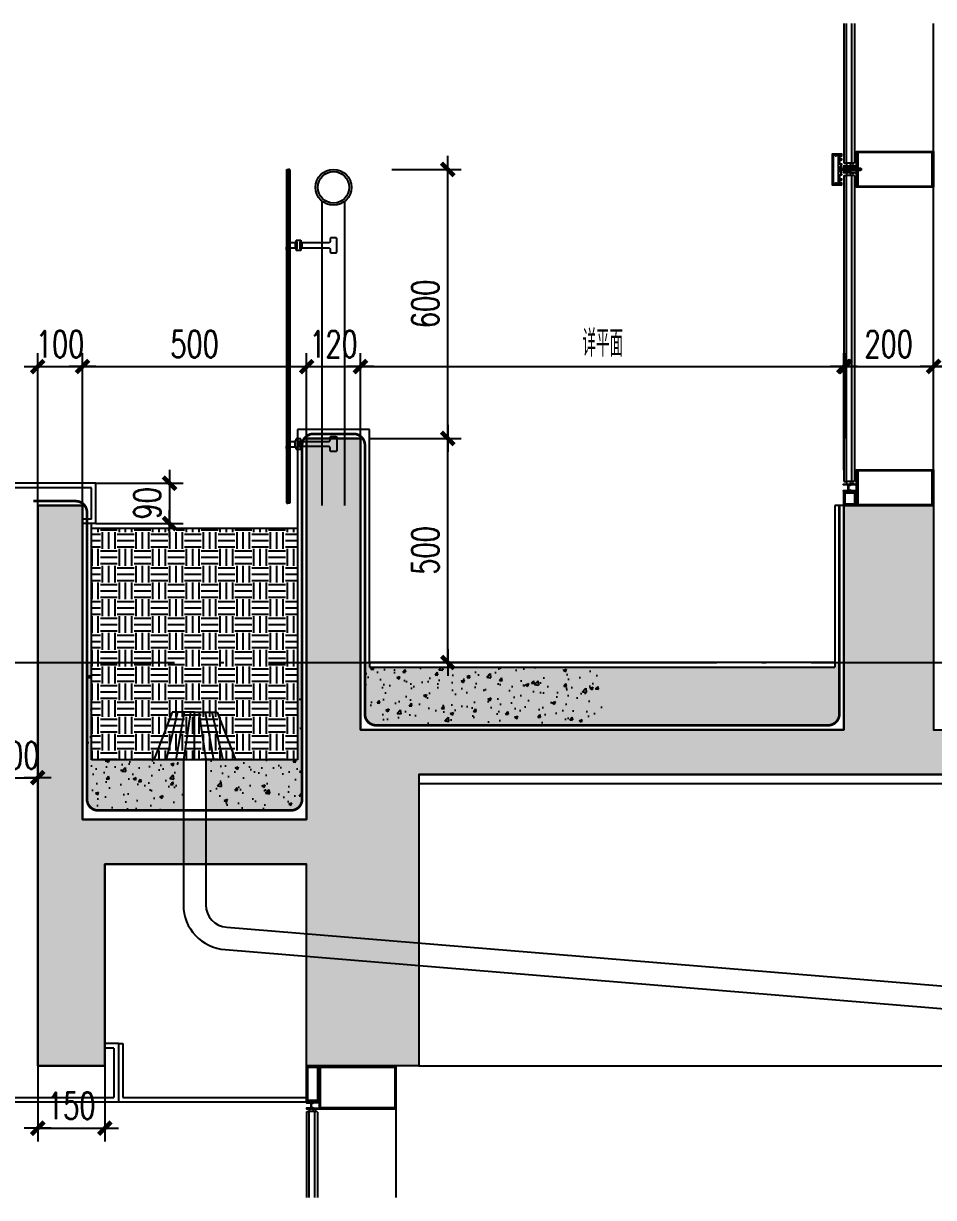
# Model space of a CAD drawing. Extents: x 1980812 to 2578970, y -669191 to 284498.
# Drawn here: x 2374243 to 2376274, y -399709 to -397090 of the extents above; entities that cross this region are included whole.
import ezdxf
from ezdxf.enums import TextEntityAlignment as Align

# ---------------------------------------------------------------- set-up
doc = ezdxf.new("R2010")
doc.units = 0
doc.header["$LTSCALE"] = 1000
doc.header["$MEASUREMENT"] = 0
for name, pattern in [('CENTER', [2, 1.25, -0.25, 0.25, -0.25]), ('DASH', [0.35, 0.25, -0.1]), ('DOTE', [2.42, 2, -0.2, 0.02, -0.2]), ('HIDDEN', [0.375, 0.25, -0.125]), ('HIDDEN2', [0.1875, 0.125, -0.0625])]:
    doc.linetypes.add(name, pattern=pattern)
for name, color, linetype in [('A-SECT-MCUT', 1, 'Continuous'), ('A-SECT-MCUT-FINE', 137, 'Continuous'), ('DIM_IDEN', 3, 'Continuous'), ('dote', 1, 'DOTE'), ('ELEV-4-RAIL', 251, 'Continuous'), ('SF', 1, 'Continuous'), ('TEXT', 7, 'Continuous'), ('WALL', 4, 'Continuous'), ('WINDOW', 2, 'Continuous'), ('可见看线', 63, 'Continuous'), ('柱墙填充', 181, 'Continuous'), ('栏杆', 143, 'Continuous'), ('详细标注', 231, 'Continuous'), ('铝板', 31, 'Continuous'), ('防水卷材', 6, 'DASH'), ('面层', 31, 'Continuous')]:
    doc.layers.add(name, color=color, linetype=linetype)
doc.styles.add('DIM_FONT', font='SIMPLEX', dxfattribs={"width": 0.7, "bigfont": 'GBCBIG'})
doc.styles.add('ROMANS', font='simplex_.ttf', dxfattribs={"width": 0.8, "height": 500})
doc.dimstyles.new('DIMN20', dxfattribs={"dimscale": 0.2, "dimtxt": 300, "dimasz": 1, "dimexe": 150, "dimexo": 0, "dimgap": 100, "dimtad": 1, "dimdec": 0, "dimzin": 0, "dimdsep": 46, "dimtxsty": 'DIM_FONT', "dimblk1": '_DIMX', "dimblk2": '_DIMX', "dimsah": 1, "dimcen": 0.09, "dimclrd": 256, "dimclre": 256, "dimclrt": 7, "dimadec": 0, "dimazin": 0, "dimtfac": 1, "dimtdec": 0, "dimtix": 1, "dimtmove": 2, "dimatfit": 3, "dimldrblk": '_DIMX', "dimfxl": 150, "dimtolj": 1, "dimtzin": 0, "dimarcsym": 0})

# ---------------------------------------------------------------- blocks, each defined once
blk = doc.blocks.new('M5x45_Pan')
at = {"color": 8, "linetype": 'HIDDEN'}
for p, q in [((0, 1.9), (45, 1.9)), ((44.4, -2.5), (44.4, 2.5)), ((0, -1.9), (45, -1.9))]:
    blk.add_line(p, q, dxfattribs=at)
at = {"color": 0, "linetype": 'ByBlock'}
blk.add_lwpolyline([(-1.4, -4.8), (0, -4.8), (0, 4.7), (-1.4, 4.7, 0.228537), (-2.2, 4.4, 0.349288), (-2.2, -4.4, 0.228537)], format="xyb", close=True, dxfattribs=at)
at = {"color": 8, "linetype": 'HIDDEN2'}
blk.add_lwpolyline([(-3.7, 0.7), (-1.8, 0.7), (-1.8, -0.8), (-3.7, -0.8)], dxfattribs=at)
at = {"color": 8, "linetype": 'ByBlock'}
blk.add_lwpolyline([(0, 2.5), (44.4, 2.5), (45, 1.9), (45, -1.9), (44.4, -2.5), (0, -2.5)], dxfattribs=at)
at = {"layer": 'TEXT', "color": 8, "linetype": 'CENTER'}
blk.add_line((48, 0), (-6.7, 0), dxfattribs=at)
at = {"layer": 'Defpoints', "color": 8, "style": 'ROMANS', "width": 0.8}
blk.add_text('M5x45', height=1, rotation=90, dxfattribs=at).set_placement((-1, 0), align=Align.MIDDLE)
blk = doc.blocks.new('_DIMX')
blk.add_line((-150, 0), (150, 0))
at = {"const_width": 50}
blk.add_lwpolyline([(-70, -70), (70, 70)], dxfattribs=at)
blk = doc.blocks.new('*D2695')
at = {"layer": 'Defpoints', "color": 0, "transparency": 16777216}
for p in [(2375015.1, -398015.7, 0), (2375190, -398015.7, 0), (2375015.1, -398515.7, 0)]:
    blk.add_point(p, dxfattribs=at)
at = {"layer": '详细标注', "lineweight": -2, "transparency": 16777216}
for p, q in [((2375015.1, -398015.7, 0), (2375220, -398015.7, 0)), ((2375190, -398515.5, 0), (2375190, -398015.9, 0)), ((2375015.1, -398515.7, 0), (2375220, -398515.7, 0))]:
    blk.add_line(p, q, dxfattribs=at)
at = {"layer": '详细标注', "lineweight": -2, "transparency": 16777216, "xscale": 0.2, "yscale": 0.2, "zscale": 0.2}
for p, rotation in [((2375190, -398015.7, 0), 90), ((2375190, -398515.7, 0), 270)]:
    blk.add_blockref('_DIMX', p, dxfattribs=dict(at, rotation=rotation))
at = {"layer": '详细标注', "color": 7, "transparency": 16777216, "insert": (2375140, -398265.7, 0), "char_height": 60, "attachment_point": 5, "rotation": 90, "style": 'DIM_FONT'}
blk.add_mtext('\\A1;500', dxfattribs=at)
blk = doc.blocks.new('*D2390')
at = {"layer": 'Defpoints', "color": 0, "transparency": 16777216}
for p in [(2375065.2, -397415.7, 0), (2375190, -397415.7, 0), (2375085.2, -398015.7, 0)]:
    blk.add_point(p, dxfattribs=at)
at = {"layer": '详细标注', "lineweight": -2, "transparency": 16777216}
for p, q in [((2375065.2, -397415.7, 0), (2375220, -397415.7, 0)), ((2375190, -398015.5, 0), (2375190, -397415.9, 0)), ((2375085.2, -398015.7, 0), (2375220, -398015.7, 0))]:
    blk.add_line(p, q, dxfattribs=at)
at = {"layer": '详细标注', "lineweight": -2, "transparency": 16777216, "xscale": 0.2, "yscale": 0.2, "zscale": 0.2}
for p, rotation in [((2375190, -397415.7, 0), 90), ((2375190, -398015.7, 0), 270)]:
    blk.add_blockref('_DIMX', p, dxfattribs=dict(at, rotation=rotation))
at = {"layer": '详细标注', "color": 7, "transparency": 16777216, "insert": (2375140, -397715.7, 0), "char_height": 60, "attachment_point": 5, "rotation": 90, "style": 'DIM_FONT'}
blk.add_mtext('\\A1;600', dxfattribs=at)
blk = doc.blocks.new('*D2696')
at = {"layer": 'Defpoints', "color": 0, "transparency": 16777216}
for p in [(2374375.1, -397855.5, 0), (2374275.1, -398165.7, 0), (2374375.1, -398165.7, 0)]:
    blk.add_point(p, dxfattribs=at)
at = {"layer": '详细标注', "lineweight": -2, "transparency": 16777216}
for p, q in [((2374275.1, -398165.7, 0), (2374275.1, -397825.5, 0)), ((2374375.1, -398165.7, 0), (2374375.1, -397825.5, 0)), ((2374274.9, -397855.5, 0), (2374274.7, -397855.5, 0)), ((2374275.1, -397855.5, 0), (2374375.1, -397855.5, 0)), ((2374375.3, -397855.5, 0), (2374375.5, -397855.5, 0))]:
    blk.add_line(p, q, dxfattribs=at)
at = {"layer": '详细标注', "lineweight": -2, "transparency": 16777216, "xscale": 0.2, "yscale": 0.2, "zscale": 0.2}
blk.add_blockref('_DIMX', (2374275.1, -397855.5, 0), dxfattribs=at)
at = {"layer": '详细标注', "lineweight": -2, "transparency": 16777216, "xscale": 0.2, "yscale": 0.2, "zscale": 0.2, "rotation": 180}
blk.add_blockref('_DIMX', (2374375.1, -397855.5, 0), dxfattribs=at)
at = {"layer": '详细标注', "color": 7, "transparency": 16777216, "insert": (2374325.1, -397805.5, 0), "char_height": 60, "attachment_point": 5, "style": 'DIM_FONT'}
blk.add_mtext('\\A1;100', dxfattribs=at)
blk = doc.blocks.new('*D2697')
at = {"layer": 'Defpoints', "color": 0, "transparency": 16777216}
for p in [(2374875.1, -397855.5, 0), (2374875.1, -398015.7, 0), (2374375.1, -398165.7, 0)]:
    blk.add_point(p, dxfattribs=at)
at = {"layer": '详细标注', "lineweight": -2, "transparency": 16777216}
for p, q in [((2374375.1, -398165.7, 0), (2374375.1, -397825.5, 0)), ((2374875.1, -398015.7, 0), (2374875.1, -397825.5, 0)), ((2374375.3, -397855.5, 0), (2374874.9, -397855.5, 0))]:
    blk.add_line(p, q, dxfattribs=at)
at = {"layer": '详细标注', "lineweight": -2, "transparency": 16777216, "xscale": 0.2, "yscale": 0.2, "zscale": 0.2, "rotation": 180}
blk.add_blockref('_DIMX', (2374375.1, -397855.5, 0), dxfattribs=at)
at = {"layer": '详细标注', "lineweight": -2, "transparency": 16777216, "xscale": 0.2, "yscale": 0.2, "zscale": 0.2}
blk.add_blockref('_DIMX', (2374875.1, -397855.5, 0), dxfattribs=at)
at = {"layer": '详细标注', "color": 7, "transparency": 16777216, "insert": (2374625.1, -397805.5, 0), "char_height": 60, "attachment_point": 5, "style": 'DIM_FONT'}
blk.add_mtext('\\A1;500', dxfattribs=at)
blk = doc.blocks.new('*D2698')
at = {"layer": 'Defpoints', "color": 0, "transparency": 16777216}
for p in [(2374995.1, -397855.5, 0), (2374875.1, -398015.7, 0), (2374995.1, -398015.7, 0)]:
    blk.add_point(p, dxfattribs=at)
at = {"layer": '详细标注', "lineweight": -2, "transparency": 16777216}
for p, q in [((2374875.1, -398015.7, 0), (2374875.1, -397825.5, 0)), ((2374995.1, -398015.7, 0), (2374995.1, -397825.5, 0)), ((2374874.9, -397855.5, 0), (2374874.7, -397855.5, 0)), ((2374875.1, -397855.5, 0), (2374995.1, -397855.5, 0)), ((2374995.3, -397855.5, 0), (2374995.5, -397855.5, 0))]:
    blk.add_line(p, q, dxfattribs=at)
at = {"layer": '详细标注', "lineweight": -2, "transparency": 16777216, "xscale": 0.2, "yscale": 0.2, "zscale": 0.2}
blk.add_blockref('_DIMX', (2374875.1, -397855.5, 0), dxfattribs=at)
at = {"layer": '详细标注', "lineweight": -2, "transparency": 16777216, "xscale": 0.2, "yscale": 0.2, "zscale": 0.2, "rotation": 180}
blk.add_blockref('_DIMX', (2374995.1, -397855.5, 0), dxfattribs=at)
at = {"layer": '详细标注', "color": 7, "transparency": 16777216, "insert": (2374935.1, -397805.5, 0), "char_height": 60, "attachment_point": 5, "style": 'DIM_FONT'}
blk.add_mtext('\\A1;120', dxfattribs=at)
blk = doc.blocks.new('*D2393')
at = {"layer": 'Defpoints', "color": 0, "transparency": 16777216}
for p in [(2376273.6, -397855.5), (2376073.6, -398085.7), (2376273.6, -398085.7, 0)]:
    blk.add_point(p, dxfattribs=at)
at = {"layer": '详细标注', "lineweight": -2, "transparency": 16777216}
for p, q in [((2376073.6, -398085.7), (2376073.6, -397825.5)), ((2376273.6, -398085.7), (2376273.6, -397825.5)), ((2376073.8, -397855.5), (2376273.4, -397855.5))]:
    blk.add_line(p, q, dxfattribs=at)
at = {"layer": '详细标注', "lineweight": -2, "transparency": 16777216, "xscale": 0.2, "yscale": 0.2, "zscale": 0.2, "rotation": 180}
blk.add_blockref('_DIMX', (2376073.6, -397855.5), dxfattribs=at)
at = {"layer": '详细标注', "lineweight": -2, "transparency": 16777216, "xscale": 0.2, "yscale": 0.2, "zscale": 0.2}
blk.add_blockref('_DIMX', (2376273.6, -397855.5), dxfattribs=at)
at = {"layer": '详细标注', "color": 7, "transparency": 16777216, "insert": (2376173.6, -397805.5), "char_height": 60, "attachment_point": 5, "style": 'DIM_FONT'}
blk.add_mtext('\\A1;200', dxfattribs=at)
blk = doc.blocks.new('A$C4E184874')
at = {"layer": 'A-SECT-MCUT'}
for radius in [40, 35]:
    blk.add_circle((-50, 710), radius, dxfattribs=at)
at = {"layer": 'A-SECT-MCUT-FINE'}
for p, q in [((-75, 0), (-75, 678.8)), ((-25, 0), (-25, 678.8)), ((-150.2, 586.9), (-135.6, 586.9)), ((-135.6, 588.6), (-135.6, 573)), ((-131.2, 588.6), (-135.6, 588.6)), ((-133.4, 592.2), (-133.4, 588.6)), ((-133.4, 592.2), (-122.6, 592.2)), ((-131.2, 573), (-131.2, 588.6)), ((-125.1, 588.6), (-120.4, 588.6)), ((-125.1, 588.6), (-125.1, 573)), ((-122.6, 592.2), (-122.6, 588.6)), ((-120.4, 588.6), (-120.4, 573)), ((-120.4, 588.4), (-120.4, 587.1)), ((-150.2, 574.8), (-135.6, 574.8)), ((-131.2, 573), (-135.6, 573)), ((-133.4, 572.8), (-133.4, 573)), ((-133.4, 572.8), (-133.4, 569.4)), ((-125.6, 569.4), (-133.4, 569.4)), ((-122.6, 569.4), (-125.6, 569.4)), ((-125.1, 573), (-120.4, 573)), ((-122.6, 573), (-122.6, 569.4)), ((-120.4, 574.5), (-120.4, 573.2)), ((-131.2, 145.1), (-135.6, 145.1)), ((-125.6, 148.8), (-133.4, 148.8)), ((-133.4, 145.4), (-133.4, 148.8)), ((-133.4, 145.4), (-133.4, 145.1)), ((-131.2, 145.1), (-131.2, 129.6)), ((-122.6, 148.8), (-125.6, 148.8)), ((-125.1, 145.1), (-120.4, 145.1)), ((-125.1, 129.6), (-125.1, 145.1)), ((-122.6, 145.1), (-122.6, 148.8)), ((-120.4, 129.6), (-120.4, 145.1)), ((-120.4, 143.7), (-120.4, 145)), ((-120.4, 129.8), (-120.4, 131.1)), ((-131.2, 129.6), (-135.6, 129.6)), ((-133.4, 125.9), (-133.4, 129.6)), ((-133.4, 125.9), (-122.6, 125.9)), ((-125.1, 129.6), (-120.4, 129.6)), ((-122.6, 125.9), (-122.6, 129.6))]:
    blk.add_line(p, q, dxfattribs=at)
for points in [[(-150.2, 586.9), (-155, 590.8), (-155, 585.4)], [(-150.2, 574.8), (-155, 570.9), (-155, 576.3)], [(-108.9, 586.2), (-120.4, 586.2)], [(-120.4, 575.4), (-108.9, 575.4)], [(-120.4, 142.8), (-108.9, 142.8)], [(-108.9, 132), (-120.4, 132)]]:
    blk.add_lwpolyline(points, dxfattribs=at)
for points in [[(-109.9, 575.4), (-60.8, 575.4, -0.414214), (-57.8, 572.4), (-57.8, 567, 0.44229), (-54.8, 564), (-45.2, 564, 0.398045), (-42.3, 567), (-42.3, 594.6, 0.414214), (-45.3, 597.6), (-54.8, 597.6, 0.414214), (-57.8, 594.6), (-57.8, 589.2, -0.414214), (-60.8, 586.2), (-109.9, 586.2)], [(-109.9, 142.8), (-60.8, 142.8, 0.414214), (-57.8, 145.8), (-57.8, 151.2, -0.44229), (-54.8, 154.2), (-45.2, 154.2, -0.398045), (-42.3, 151.2), (-42.3, 123.6, -0.414214), (-45.3, 120.6), (-54.8, 120.6, -0.414214), (-57.8, 123.6), (-57.8, 129, 0.414214), (-60.8, 132), (-109.9, 132)]]:
    blk.add_lwpolyline(points, format="xyb", dxfattribs=at)
at = {"layer": 'DIM_IDEN'}
blk.add_circle((-25, 318.4), 0, dxfattribs=at)
at = {"layer": 'ELEV-4-RAIL'}
for p, q in [((-150.2, 143.4), (-135.6, 143.4)), ((-150.2, 131.3), (-135.6, 131.3)), ((-135.6, 129.6), (-135.6, 145.1))]:
    blk.add_line(p, q, dxfattribs=at)
for points in [[(-150.2, 143.4), (-155, 147.3), (-155, 141.9)], [(-150.2, 131.3), (-155, 127.4), (-155, 132.8)]]:
    blk.add_lwpolyline(points, dxfattribs=at)
at = {"layer": 'WINDOW'}
for p, q in [((-155, 749.4), (-154.4, 750)), ((-155, 749.4), (-155, 5.9)), ((-154.4, 750), (-152, 750)), ((-152, 750), (-151.1, 749.1)), ((-150.1, 750), (-151.1, 749.1)), ((-151.1, 749.1), (-151.1, 6.2)), ((-147.7, 750), (-150.1, 750)), ((-147.1, 749.4), (-147.7, 750)), ((-147.1, 749.4), (-147.1, 5.9)), ((-155, 5.9), (-154.4, 5.3)), ((-154.4, 5.3), (-152, 5.3)), ((-152, 5.3), (-151.1, 6.2)), ((-150.1, 5.3), (-151.1, 6.2)), ((-147.7, 5.3), (-150.1, 5.3)), ((-147.1, 5.9), (-147.7, 5.3))]:
    blk.add_line(p, q, dxfattribs=at)
blk = doc.blocks.new('*D2689')
at = {"layer": 'Defpoints', "color": 0, "transparency": 16777216}
for p in [(2377073.6, -397855, 0), (2376273.6, -398085.7, 0), (2377073.6, -398085.7, 0)]:
    blk.add_point(p, dxfattribs=at)
at = {"layer": '详细标注', "linetype": 'ByBlock', "lineweight": -2, "transparency": 16777216}
for p, q in [((2376273.6, -398085.7, 0), (2376273.6, -397825, 0)), ((2377073.6, -398085.7, 0), (2377073.6, -397825, 0))]:
    blk.add_line(p, q, dxfattribs=at)
at = {"layer": '详细标注', "lineweight": -2, "transparency": 16777216}
blk.add_line((2376273.8, -397855, 0), (2377073.4, -397855, 0), dxfattribs=at)
at = {"layer": '详细标注', "lineweight": -2, "transparency": 16777216, "xscale": 0.2, "yscale": 0.2, "zscale": 0.2, "rotation": 180}
blk.add_blockref('_DIMX', (2376273.6, -397855, 0), dxfattribs=at)
at = {"layer": '详细标注', "lineweight": -2, "transparency": 16777216, "xscale": 0.2, "yscale": 0.2, "zscale": 0.2}
blk.add_blockref('_DIMX', (2377073.6, -397855, 0), dxfattribs=at)
at = {"layer": '详细标注', "color": 7, "transparency": 16777216, "insert": (2376673.6, -397805, 0), "char_height": 60, "attachment_point": 5, "style": 'DIM_FONT'}
blk.add_mtext('\\A1;800', dxfattribs=at)
blk = doc.blocks.new('*D2690')
at = {"layer": 'Defpoints', "color": 0, "transparency": 16777216}
for p in [(2376076.6, -397855.5, 0), (2374995.1, -398015.7, 0), (2376076.6, -398015.7, 0)]:
    blk.add_point(p, dxfattribs=at)
at = {"layer": '详细标注', "linetype": 'ByBlock', "lineweight": -2, "transparency": 16777216}
for p, q in [((2374995.1, -398015.7, 0), (2374995.1, -397825.5, 0)), ((2376076.6, -398015.7, 0), (2376076.6, -397825.5, 0))]:
    blk.add_line(p, q, dxfattribs=at)
at = {"layer": '详细标注', "lineweight": -2, "transparency": 16777216}
blk.add_line((2374995.3, -397855.5, 0), (2376076.4, -397855.5, 0), dxfattribs=at)
at = {"layer": '详细标注', "lineweight": -2, "transparency": 16777216, "xscale": 0.2, "yscale": 0.2, "zscale": 0.2, "rotation": 180}
blk.add_blockref('_DIMX', (2374995.1, -397855.5, 0), dxfattribs=at)
at = {"layer": '详细标注', "lineweight": -2, "transparency": 16777216, "xscale": 0.2, "yscale": 0.2, "zscale": 0.2}
blk.add_blockref('_DIMX', (2376076.6, -397855.5, 0), dxfattribs=at)
at = {"layer": '详细标注', "color": 7, "transparency": 16777216, "insert": (2375535.9, -397803.8, 0), "char_height": 60, "attachment_point": 5, "style": 'DIM_FONT'}
blk.add_mtext('\\A1;详平面', dxfattribs=at)
blk = doc.blocks.new('*D2121')
at = {"layer": 'Defpoints', "color": 0, "transparency": 16777216}
for p in [(2374275.1, -398772.6, 0), (2374175.1, -398848.2, 0), (2374275.1, -398848.2, 0)]:
    blk.add_point(p, dxfattribs=at)
at = {"layer": '详细标注', "lineweight": -2, "transparency": 16777216}
for p, q in [((2374175.1, -398848.2, 0), (2374175.1, -398742.6, 0)), ((2374275.1, -398848.2, 0), (2374275.1, -398742.6, 0)), ((2374174.9, -398772.6, 0), (2374174.7, -398772.6, 0)), ((2374175.1, -398772.6, 0), (2374275.1, -398772.6, 0)), ((2374275.3, -398772.6, 0), (2374275.5, -398772.6, 0))]:
    blk.add_line(p, q, dxfattribs=at)
at = {"layer": '详细标注', "lineweight": -2, "transparency": 16777216, "xscale": 0.2, "yscale": 0.2, "zscale": 0.2}
blk.add_blockref('_DIMX', (2374175.1, -398772.6, 0), dxfattribs=at)
at = {"layer": '详细标注', "lineweight": -2, "transparency": 16777216, "xscale": 0.2, "yscale": 0.2, "zscale": 0.2, "rotation": 180}
blk.add_blockref('_DIMX', (2374275.1, -398772.6, 0), dxfattribs=at)
at = {"layer": '详细标注', "color": 7, "transparency": 16777216, "insert": (2374225.1, -398722.6, 0), "char_height": 60, "attachment_point": 5, "style": 'DIM_FONT'}
blk.add_mtext('\\A1;100', dxfattribs=at)
blk = doc.blocks.new('*D2624')
at = {"layer": 'Defpoints', "color": 0, "transparency": 16777216}
for p in [(2374405.1, -398115.7, 0), (2374405.1, -398205.7, 0), (2374569.4, -398205.7)]:
    blk.add_point(p, dxfattribs=at)
at = {"layer": '详细标注', "lineweight": -2, "transparency": 16777216}
for p, q in [((2374405.1, -398115.7), (2374599.4, -398115.7)), ((2374569.4, -398115.5), (2374569.4, -398115.3)), ((2374569.4, -398115.7), (2374569.4, -398205.7)), ((2374405.1, -398205.7), (2374599.4, -398205.7)), ((2374569.4, -398205.9), (2374569.4, -398206.1))]:
    blk.add_line(p, q, dxfattribs=at)
at = {"layer": '详细标注', "lineweight": -2, "transparency": 16777216, "xscale": 0.2, "yscale": 0.2, "zscale": 0.2}
for p, rotation in [((2374569.4, -398115.7), 270), ((2374569.4, -398205.7), 90)]:
    blk.add_blockref('_DIMX', p, dxfattribs=dict(at, rotation=rotation))
at = {"layer": '详细标注', "color": 7, "transparency": 16777216, "insert": (2374519.4, -398160.7), "char_height": 60, "attachment_point": 5, "rotation": 90, "style": 'DIM_FONT'}
blk.add_mtext('\\A1;90', dxfattribs=at)
blk = doc.blocks.new('*D2638')
at = {"layer": 'Defpoints', "color": 0, "transparency": 16777216}
for p in [(2374275.1, -399415.7, 0), (2374425.1, -399415.7, 0), (2374425.1, -399554.5)]:
    blk.add_point(p, dxfattribs=at)
at = {"layer": '详细标注', "lineweight": -2, "transparency": 16777216}
for p, q in [((2374275.1, -399415.7), (2374275.1, -399584.5)), ((2374425.1, -399415.7), (2374425.1, -399584.5)), ((2374275.3, -399554.5), (2374424.9, -399554.5))]:
    blk.add_line(p, q, dxfattribs=at)
at = {"layer": '详细标注', "lineweight": -2, "transparency": 16777216, "xscale": 0.2, "yscale": 0.2, "zscale": 0.2, "rotation": 180}
blk.add_blockref('_DIMX', (2374275.1, -399554.5), dxfattribs=at)
at = {"layer": '详细标注', "lineweight": -2, "transparency": 16777216, "xscale": 0.2, "yscale": 0.2, "zscale": 0.2}
blk.add_blockref('_DIMX', (2374425.1, -399554.5), dxfattribs=at)
at = {"layer": '详细标注', "color": 7, "transparency": 16777216, "insert": (2374350.1, -399504.5), "char_height": 60, "attachment_point": 5, "style": 'DIM_FONT'}
blk.add_mtext('\\A1;150', dxfattribs=at)

msp = doc.modelspace()

# ---------------------------------------------------------------- hatches: boundary and pattern name
at = {"layer": '柱墙填充'}
h = msp.add_hatch(dxfattribs=at)
h.set_pattern_fill('钢筋混凝土', color=256, scale=20)
h.set_pattern_definition([(45, (2366178.14, -517599.637), (-35.35534, 35.35534), []), (50, (2366178.14, -517599.64), (143.45204, -12.55043), [15, -165]), (355, (2366178.14, -517599.64), (-27.75027, 150.43843), [12, -132]), (100.4514, (2366190.1, -517600.68), (115.70188, 137.88791), [12.74804, -140.22842]), (46.1842, (2366178.14, -517559.64), (213.4482, -33.1038), [22.5, -247.5]), (96.6356, (2366195.93, -517562.4), (186.93254, 194.82357), [19.12206, -210.3426]), (351.1842, (2366178.14, -517559.64), (186.9324, 194.8237), [18, -198]), (21, (2366198.14, -517569.64), (119.38141, -80.52378), [15, -165]), (326, (2366198.14, -517569.64), (48.66307, 145.03), [12, -132]), (71.4514, (2366208.09, -517576.35), (168.04453, 64.5061), [12.74804, -140.22842]), (37.5, (2366178.14, -517599.637), (2.43197, 66.57877), [0, -130.4, 0, -134, 0, -132.5]), (7.5, (2366178.14, -517599.64), (52.613907, 78.882342), [0, -76.4, 0, -127.4, 0, -50.5]), (327.5, (2366133.54, -517599.637), (106.764487, -4.510974), [0, -50, 0, -156, 0, -207]), (317.5, (2366113.54, -517599.64), (116.637234, 20.021), [0, -65, 0, -103.6, 0, -147])])
h.paths.add_polyline_path([(2374275.1, -398165.7), (2374375.1, -398165.7), (2374375.1, -398865.7), (2374875.1, -398865.7), (2374875.1, -398015.7), (2374995.1, -398015.7), (2374995.1, -398665.7), (2376073.6, -398665.7), (2376073.6, -398165.7), (2376273.6, -398165.7), (2376273.6, -398665.7), (2377678.5, -398665.7), (2377678.5, -398765.7), (2377273.6, -398765.7), (2377273.6, -399415.7), (2376873.6, -399415.7), (2376873.6, -398765.7), (2375125.1, -398765.7), (2375125.1, -399415.7), (2374875.1, -399415.7), (2374875.1, -398965.7), (2374425.1, -398965.7), (2374425.1, -399415.7), (2374275.1, -399415.7)])
h = msp.add_hatch(dxfattribs=at)
h.set_pattern_fill('土壤', color=252, scale=10)
h.set_pattern_definition([(0, (-544847.42, 530317.43), (37.5, 37.5), [37.5, -37.5]), (0, (-544847.42, 530331.492), (37.5, 37.5), [37.5, -37.5]), (0, (-544847.42, 530345.555), (37.5, 37.5), [37.5, -37.5]), (90, (-544842.73, 530350.242), (-37.5, 37.5), [37.5, -37.5]), (90, (-544828.67, 530350.242), (-37.5, 37.5), [37.5, -37.5]), (90, (-544814.606, 530350.242), (-37.5, 37.5), [37.5, -37.5])])
h.paths.add_polyline_path([(2374855.1, -398515.7), (2374395.1, -398515.7), (2374395.1, -398732.9), (2374855.1, -398732.9)])
edge = h.paths.add_edge_path()
edge.add_line((2374405.1, -398215.7), (2374405.1, -398225.7))
edge.add_line((2374405.1, -398225.7), (2374395.1, -398225.7))
edge.add_line((2374395.1, -398225.7), (2374395.1, -398515.7))
edge.add_line((2374395.1, -398515.7), (2374855.1, -398515.7))
edge.add_line((2374855.1, -398515.7), (2374855.1, -398215.7))
edge.add_line((2374855.1, -398215.7), (2374585.1, -398215.7))
edge.add_arc((2374575.1, -398215.7), 10, 180, 360, ccw=False)
edge.add_line((2374565.1, -398215.7), (2374405.1, -398215.7))
h = msp.add_hatch(dxfattribs=at)
h.set_pattern_fill('混凝土', color=256, scale=10)
h.set_pattern_definition([(50, (2365649.633, -517599.64), (71.726018, -6.275213), [7.5, -82.5]), (355, (2365649.63, -517599.64), (-13.875133, 75.219213), [6, -66]), (100.4514, (2365655.61, -517600.16), (57.85094, 68.943954), [6.37402, -70.11421]), (46.1842, (2365649.63, -517579.64), (106.724105, -16.5519), [11.25, -123.75]), (96.6356, (2365658.53, -517581.02), (93.46627, 97.41179), [9.56103, -105.1713]), (351.1842, (2365649.63, -517579.64), (93.46619, 97.41186), [9, -99]), (21, (2365659.633, -517584.64), (59.690705, -40.26189), [7.5, -82.5]), (326, (2365659.63, -517584.64), (24.331533, 72.515005), [6, -66]), (71.4514, (2365664.61, -517587.99), (84.022263, 32.25305), [6.37402, -70.11421]), (37.5, (2365649.633, -517599.637), (1.2159855, 33.2893854), [0, -65.2, 0, -67, 0, -66.25]), (7.5, (2365649.633, -517599.637), (26.306954, 39.441171), [0, -38.2, 0, -63.7, 0, -25.25]), (327.5, (2365627.333, -517599.637), (53.3822436, -2.255487), [0, -25, 0, -78, 0, -103.5]), (317.5, (2365617.333, -517599.637), (58.318617, 10.010498), [0, -32.5, 0, -51.8, 0, -73.5])])
h.paths.add_polyline_path([(2375535.1, -398515.7), (2375525.1, -398515.7), (2375525.1, -398525.7), (2375015.1, -398525.7), (2375015.1, -398515.7), (2375005.1, -398515.7), (2375005.1, -398630.7, 0.414214), (2375030.1, -398655.7), (2375510.1, -398655.7, 0.414214), (2375535.1, -398630.7)])
h.paths.add_polyline_path([(2374865.1, -398515.7), (2374855.1, -398515.7), (2374855.1, -398732.9), (2374650.1, -398732.9), (2374650.1, -398845.6), (2374840.1, -398845.6, 0.414214), (2374865.1, -398820.6)])
h.paths.add_polyline_path([(2374600.1, -398732.9), (2374395.1, -398732.9), (2374395.1, -398515.7), (2374385.1, -398515.7), (2374385.1, -398820.6, 0.414214), (2374410.1, -398845.6), (2374600.1, -398845.6)])
h = msp.add_hatch(dxfattribs=at)
h.set_pattern_fill('混凝土', color=256, scale=10)
h.set_pattern_definition([(50, (2366077.153, -502953.457), (71.726018, -6.275213), [7.5, -82.5]), (355, (2366077.15, -502953.46), (-13.875133, 75.219213), [6, -66]), (100.4514, (2366083.13, -502953.98), (57.85094, 68.943954), [6.37402, -70.11421]), (46.1842, (2366077.15, -502933.46), (106.724105, -16.5519), [11.25, -123.75]), (96.6356, (2366086.05, -502934.84), (93.46627, 97.41179), [9.56103, -105.1713]), (351.1842, (2366077.15, -502933.46), (93.4662, 97.41186), [9, -99]), (21, (2366087.153, -502938.457), (59.690705, -40.26189), [7.5, -82.5]), (326, (2366087.15, -502938.46), (24.331533, 72.515005), [6, -66]), (71.4514, (2366092.13, -502941.81), (84.022263, 32.25305), [6.37402, -70.11421]), (37.5, (2366077.153, -502953.457), (1.2159855, 33.2893854), [0, -65.2, 0, -67, 0, -66.25]), (7.5, (2366077.153, -502953.457), (26.306954, 39.441171), [0, -38.2, 0, -63.7, 0, -25.25]), (327.5, (2366054.853, -502953.457), (53.3822436, -2.255487), [0, -25, 0, -78, 0, -103.5]), (317.5, (2366044.853, -502953.457), (58.318617, 10.010498), [0, -32.5, 0, -51.8, 0, -73.5])])
h.paths.add_polyline_path([(2375015.1, -398525.7), (2375015.1, -398515.7), (2375005.1, -398515.7), (2375005.1, -398630.7, 0.414214), (2375030.1, -398655.7), (2376038.6, -398655.7, 0.414214), (2376063.6, -398630.7), (2376063.6, -398515.7), (2376053.6, -398515.7), (2376053.6, -398525.7)])
h.paths.add_polyline_path([(2374600.1, -398732.9), (2374395.1, -398732.9), (2374395.1, -398515.7), (2374385.1, -398515.7), (2374385.1, -398820.6, 0.414214), (2374410.1, -398845.6), (2374600.1, -398845.6)])
h.paths.add_polyline_path([(2374840.1, -398845.6, 0.414214), (2374865.1, -398820.6), (2374865.1, -398515.7), (2374855.1, -398515.7), (2374855.1, -398732.9), (2374650.1, -398732.9), (2374650.1, -398845.6)])

# ---------------------------------------------------------------- linework, layer by layer
at = {"layer": 'A-SECT-MCUT'}
for points in [[(2376068.1, -397450.7), (2376048.6, -397450.7), (2376048.6, -397380.7), (2376068.1, -397380.7, -0.414214), (2376068.6, -397381.2), (2376068.6, -397381.5, -0.351524), (2376068.2, -397382), (2376064.4, -397382.9, -0.256425), (2376063.9, -397382.7), (2376063.3, -397382.1, 0.198912), (2376062.9, -397381.9), (2376057.1, -397381.9, 0.414214), (2376056.6, -397382.4), (2376056.6, -397385.4, -0.414214), (2376056.1, -397385.9), (2376055.6, -397385.9, -0.414214), (2376055.1, -397385.4), (2376055.1, -397382.4, 0.414214), (2376054.6, -397381.9), (2376050.6, -397381.9, 0.414214), (2376050.1, -397382.4), (2376050.1, -397449, 0.414214), (2376050.6, -397449.5), (2376054.6, -397449.5, 0.414214), (2376055.1, -397449), (2376055.1, -397446, -0.414214), (2376055.6, -397445.5), (2376056.1, -397445.5, -0.414214), (2376056.6, -397446), (2376056.6, -397449, 0.414214), (2376057.1, -397449.5), (2376062.9, -397449.5, 0.198912), (2376063.3, -397449.4), (2376063.9, -397448.7, -0.256425), (2376064.4, -397448.6), (2376068.2, -397449.4, -0.351524), (2376068.6, -397449.9), (2376068.6, -397450.2, -0.414214)], [(2376068.6, -397404.7, -0.414214), (2376068.1, -397405.2), (2376067.1, -397405.2, 0.414214), (2376066.6, -397405.7), (2376066.6, -397425.7, 0.414214), (2376067.1, -397426.2), (2376068.1, -397426.2, -0.414214), (2376068.6, -397426.7), (2376068.6, -397427.7, -0.414214), (2376068.1, -397428.2), (2376064.1, -397428.2), (2376064.1, -397436, 0.414214), (2376064.6, -397436.5), (2376068.1, -397436.5, -0.414214), (2376068.6, -397437), (2376068.6, -397439.5, -0.414214), (2376068.1, -397440), (2376067.6, -397440, -0.414214), (2376067.1, -397439.5), (2376067.1, -397439, 0.414214), (2376066.6, -397438.5), (2376064.6, -397438.5, 0.414214), (2376064.1, -397439), (2376064.1, -397446, 0.414214), (2376064.6, -397446.5), (2376066.6, -397446.5, 0.414214), (2376067.1, -397446), (2376067.1, -397445.5, -0.414214), (2376067.6, -397445), (2376068.1, -397445, -0.414214), (2376068.6, -397445.5), (2376068.6, -397448.7, -0.479811), (2376068, -397449.2), (2376064.3, -397448.4, 0.256425), (2376063.9, -397448.5), (2376063.2, -397449.2, -0.198912), (2376062.8, -397449.3), (2376059.9, -397449.3, -0.10157), (2376059.7, -397449.3), (2376057.2, -397448.2, -0.300021), (2376056.9, -397447.8), (2376056.9, -397447, -0.414214), (2376057.4, -397446.5), (2376061.1, -397446.5, 0.414214), (2376061.6, -397446), (2376061.6, -397439.2), (2376061.6, -397392.2), (2376061.6, -397385.5, 0.414214), (2376061.1, -397385), (2376057.4, -397385, -0.414214), (2376056.9, -397384.5), (2376056.9, -397383.7, -0.300021), (2376057.2, -397383.2), (2376059.7, -397382.2, -0.10157), (2376059.9, -397382.1), (2376062.8, -397382.1, -0.198912), (2376063.2, -397382.3), (2376063.9, -397383, 0.256425), (2376064.3, -397383.1), (2376068, -397382.3, -0.479811), (2376068.6, -397382.8), (2376068.6, -397386, -0.414214), (2376068.1, -397386.5), (2376067.6, -397386.5, -0.414214), (2376067.1, -397386), (2376067.1, -397385.5, 0.414214), (2376066.6, -397385), (2376064.6, -397385, 0.414214), (2376064.1, -397385.5), (2376064.1, -397392.5, 0.414214), (2376064.6, -397393), (2376066.6, -397393, 0.414214), (2376067.1, -397392.5), (2376067.1, -397392, -0.414214), (2376067.6, -397391.5), (2376068.1, -397391.5, -0.414214), (2376068.6, -397392), (2376068.6, -397394.5, -0.414214), (2376068.1, -397395), (2376064.6, -397395, 0.414214), (2376064.1, -397395.5), (2376064.1, -397403.2), (2376068.1, -397403.2, -0.414214), (2376068.6, -397403.7)]]:
    msp.add_lwpolyline(points, format="xyb", close=True, dxfattribs=at)
for points in [[(2376273.6, -397415.7), (2376273.6, -397455.7), (2376138, -397455.7), (2376101.6, -397455.7), (2376101.6, -397423.5), (2376084.9, -397423.5), (2376084.9, -397422.6), (2376088.4, -397421.8), (2376089, -397422.3), (2376101.6, -397422.3), (2376101.6, -397415.7), (2376101.6, -397409.2), (2376089, -397409.2), (2376088.4, -397409.7), (2376084.9, -397408.9), (2376084.9, -397408), (2376101.6, -397408), (2376101.6, -397375.7), (2376138, -397375.7), (2376273.6, -397375.7)], [(2376104.6, -397453.2), (2376270.6, -397453.2), (2376270.6, -397415.7), (2376270.6, -397378.2), (2376104.6, -397378.2)], [(2376084.3, -397421.1), (2376088.2, -397420.7), (2376089, -397421.9), (2376088.5, -397422.3), (2376087.9, -397421.8), (2376084.3, -397422.6), (2376084.3, -397423.5), (2376073.1, -397423.5), (2376073.1, -397422), (2376083.1, -397422), (2376083.1, -397409.5), (2376073.1, -397409.5), (2376073.1, -397408), (2376084.3, -397408), (2376084.3, -397408.9), (2376087.9, -397409.7), (2376088.5, -397409.2), (2376089, -397409.6), (2376088.2, -397410.7), (2376084.3, -397410.4)]]:
    msp.add_lwpolyline(points, close=True, dxfattribs=at)
at = {"layer": 'A-SECT-MCUT', "elevation": 0}
for points in [[(2376273.6, -398125.7), (2376273.6, -398165.7), (2376138, -398165.7), (2376101.6, -398165.7), (2376101.6, -398133.5), (2376084.9, -398133.5), (2376084.9, -398132.6), (2376088.4, -398131.8), (2376089, -398132.3), (2376101.6, -398132.3), (2376101.6, -398125.7), (2376101.6, -398119.2), (2376089, -398119.2), (2376088.4, -398119.7), (2376084.9, -398118.9), (2376084.9, -398118), (2376101.6, -398118), (2376101.6, -398085.7), (2376138, -398085.7), (2376273.6, -398085.7)], [(2376104.6, -398163.2), (2376270.6, -398163.2), (2376270.6, -398125.7), (2376270.6, -398088.2), (2376104.6, -398088.2)], [(2376084.3, -398131.1), (2376088.2, -398130.7), (2376089, -398131.9), (2376088.5, -398132.3), (2376087.9, -398131.8), (2376084.3, -398132.6), (2376084.3, -398133.5), (2376073.1, -398133.5), (2376073.1, -398132), (2376083.1, -398132), (2376083.1, -398119.5), (2376073.1, -398119.5), (2376073.1, -398118), (2376084.3, -398118), (2376084.3, -398118.9), (2376087.9, -398119.7), (2376088.5, -398119.2), (2376089, -398119.6), (2376088.2, -398120.7), (2376084.3, -398120.4)], [(2376073.6, -398134.5), (2376100.6, -398134.5), (2376100.6, -398165.7), (2376073.6, -398165.7)], [(2376076.6, -398137.5), (2376097.6, -398137.5), (2376097.6, -398162.7), (2376076.6, -398162.7)], [(2374875.1, -399415.7), (2374902.1, -399415.7), (2374902.1, -399495.7), (2374875.1, -399495.7)], [(2374878.1, -399418.7), (2374899.1, -399418.7), (2374899.1, -399492.7), (2374878.1, -399492.7)], [(2375075.1, -399503.9), (2375075.1, -399415.7), (2374939.5, -399415.7), (2374903.1, -399415.7), (2374903.1, -399496.1), (2374886.4, -399496.1), (2374886.4, -399497), (2374889.9, -399497.8), (2374890.5, -399497.3), (2374903.1, -399497.3), (2374903.1, -399503.9), (2374903.1, -399510.4), (2374890.5, -399510.4), (2374889.9, -399509.9), (2374886.4, -399510.7), (2374886.4, -399511.6), (2374903.1, -399511.6), (2374903.1, -399511.6), (2374939.5, -399511.6), (2375075.1, -399511.6)], [(2374906.1, -399418.2), (2375072.1, -399418.2), (2375072.1, -399503.9), (2375072.1, -399509.1), (2374906.1, -399509.1)], [(2374885.8, -399498.5), (2374889.7, -399498.9), (2374890.5, -399497.7), (2374890, -399497.3), (2374889.4, -399497.8), (2374885.8, -399497), (2374885.8, -399496.1), (2374874.6, -399496.1), (2374874.6, -399497.6), (2374884.6, -399497.6), (2374884.6, -399510.1), (2374874.6, -399510.1), (2374874.6, -399511.6), (2374885.8, -399511.6), (2374885.8, -399510.7), (2374889.4, -399509.9), (2374890, -399510.4), (2374890.5, -399510), (2374889.7, -399508.9), (2374885.8, -399509.2)], [(2374885.8, -399498.5), (2374889.7, -399498.9), (2374890.5, -399497.7), (2374890, -399497.3), (2374889.4, -399497.8), (2374885.8, -399497), (2374885.8, -399496.1), (2374874.6, -399496.1), (2374874.6, -399497.6), (2374884.6, -399497.6), (2374884.6, -399510.1), (2374874.6, -399510.1), (2374874.6, -399511.6), (2374885.8, -399511.6), (2374885.8, -399510.7), (2374889.4, -399509.9), (2374890, -399510.4), (2374890.5, -399510), (2374889.7, -399508.9), (2374885.8, -399509.2)]]:
    msp.add_lwpolyline(points, close=True, dxfattribs=at)
at = {"layer": 'A-SECT-MCUT-FINE'}
for p, q in [((2376273.6, -398165.7, 0), (2376273.6, -397090.2, 0)), ((2376092.6, -397402, 0), (2376078.6, -397402, 0)), ((2376092.6, -397429.4, 0), (2376078.6, -397429.4, 0)), ((2376092.6, -398112, 0), (2376078.6, -398112, 0)), ((2375075.1, -399709.1, 0), (2375075.1, -399511.6, 0)), ((2374894.1, -399517.6, 0), (2374880.1, -399517.6, 0)), ((2374894.1, -399517.6, 0), (2374880.1, -399517.6, 0))]:
    msp.add_line(p, q, dxfattribs=at)
for centre in [(2376091.5, -397405, 0), (2376091.5, -397426.5, 0), (2376091.5, -398115, 0), (2374893, -399514.6, 0), (2374893, -399514.6, 0)]:
    msp.add_circle(centre, 2.98, dxfattribs=at)
for centre, start, end in [((2376074.9, -397404.6, 0), 320.5682, 27.9183), ((2376074.9, -397426.9, 0), 332.0817, 39.4318), ((2376074.9, -398114.6, 0), 320.5682, 27.9183), ((2374876.4, -399515, 0), 332.0817, 39.4318), ((2374876.4, -399515, 0), 332.0817, 39.4318)]:
    msp.add_arc(centre, 5.39, start, end, dxfattribs=at)
at = {"layer": 'dote', "linetype": 'DOTE', "ltscale": 0.5}
msp.add_line((2373580.4, -398515.7, 0), (2377678.5, -398515.7, 0), dxfattribs=at)
at = {"layer": 'WALL'}
for p, q in [((2374875.1, -398865.7, 0), (2374875.1, -398015.7, 0)), ((2374875.1, -398015.7, 0), (2374995.1, -398015.7, 0)), ((2374995.1, -398015.7, 0), (2374875.1, -398015.7, 0)), ((2374875.1, -398015.7, 0), (2374875.1, -398865.7, 0)), ((2374995.1, -398665.7, 0), (2374995.1, -398015.7, 0)), ((2374995.1, -398665.7, 0), (2374995.1, -398015.7, 0)), ((2374275.1, -398165.7, 0), (2374375.1, -398165.7, 0)), ((2374375.1, -398165.7, 0), (2374275.1, -398165.7, 0)), ((2374275.1, -398165.7, 0), (2374275.1, -399415.7, 0)), ((2374375.1, -398865.7, 0), (2374375.1, -398165.7, 0)), ((2374375.1, -398865.7, 0), (2374375.1, -398165.7, 0)), ((2376073.6, -398665.7, 0), (2376073.6, -398165.7, 0)), ((2376073.6, -398165.7, 0), (2376273.6, -398165.7, 0)), ((2376273.6, -398165.7, 0), (2376073.6, -398165.7, 0)), ((2376073.6, -398165.7, 0), (2376073.6, -398665.7, 0)), ((2374275.1, -399415.7, 0), (2374275.1, -398265.7, 0)), ((2374995.1, -398665.7, 0), (2376073.6, -398665.7, 0)), ((2376073.6, -398665.7, 0), (2374995.1, -398665.7, 0)), ((2375125.1, -398765.7, 0), (2376173.6, -398765.7, 0)), ((2375125.1, -398765.7, 0), (2376873.6, -398765.7, 0)), ((2375125.1, -398765.7, 0), (2376173.6, -398765.7, 0)), ((2375125.1, -398765.7, 0), (2376873.6, -398765.7, 0)), ((2374375.1, -398865.7, 0), (2374875.1, -398865.7, 0)), ((2374875.1, -398865.7, 0), (2374375.1, -398865.7, 0)), ((2374425.1, -398965.7, 0), (2374875.1, -398965.7, 0)), ((2374425.1, -399415.7, 0), (2374425.1, -398965.7, 0)), ((2374425.1, -399415.7, 0), (2374425.1, -398965.7, 0)), ((2374425.1, -398965.7, 0), (2374875.1, -398965.7, 0)), ((2374275.1, -399415.7, 0), (2374425.1, -399415.7, 0)), ((2374275.1, -399415.7, 0), (2374425.1, -399415.7, 0))]:
    msp.add_line(p, q, dxfattribs=at)
at = {"layer": 'WALL', "ltscale": 2.5}
msp.add_line((2374275.1, -398265.7, 0), (2374275.1, -398165.7, 0), dxfattribs=at)
at = {"layer": 'WALL', "elevation": 0}
msp.add_lwpolyline([(2374275.1, -398165.7), (2374375.1, -398165.7), (2374375.1, -398865.7), (2374875.1, -398865.7), (2374875.1, -398015.7), (2374995.1, -398015.7), (2374995.1, -398665.7), (2376073.6, -398665.7), (2376073.6, -398165.7), (2376273.6, -398165.7), (2376273.6, -398665.7), (2377678.5, -398665.7), (2377678.5, -398765.7), (2377273.6, -398765.7), (2377273.6, -399415.7), (2376873.6, -399415.7), (2376873.6, -398765.7), (2375125.1, -398765.7), (2375125.1, -399415.7), (2374875.1, -399415.7), (2374875.1, -398965.7), (2374425.1, -398965.7), (2374425.1, -399415.7), (2374275.1, -399415.7)], close=True, dxfattribs=at)
at = {"layer": 'WINDOW'}
for p, q in [((2376073.6, -397090.2, 0), (2376073.6, -397401, 0)), ((2376079.6, -397401, 0), (2376079.6, -397090.2, 0)), ((2376091.6, -397401, 0), (2376091.6, -397090.2, 0)), ((2376097.6, -397090.2, 0), (2376097.6, -397401, 0)), ((2376073.6, -397401, 0), (2376074.6, -397402, 0)), ((2376074.6, -397402, 0), (2376078.6, -397402, 0)), ((2376078.6, -397402, 0), (2376079.6, -397401, 0)), ((2376092.6, -397402, 0), (2376091.6, -397401, 0)), ((2376096.6, -397402, 0), (2376092.6, -397402, 0)), ((2376097.6, -397401, 0), (2376096.6, -397402, 0)), ((2376073.6, -397430.4, 0), (2376074.6, -397429.4, 0)), ((2376073.6, -397430.4, 0), (2376073.6, -398111, 0)), ((2376074.6, -397429.4, 0), (2376078.6, -397429.4, 0)), ((2376078.6, -397429.4, 0), (2376079.6, -397430.4, 0)), ((2376079.6, -398111, 0), (2376079.6, -397430.4, 0)), ((2376092.6, -397429.4, 0), (2376091.6, -397430.4, 0)), ((2376091.6, -398111, 0), (2376091.6, -397430.4, 0)), ((2376096.6, -397429.4, 0), (2376092.6, -397429.4, 0)), ((2376097.6, -397430.4, 0), (2376096.6, -397429.4, 0)), ((2376097.6, -397430.4, 0), (2376097.6, -398111, 0)), ((2376073.6, -398111, 0), (2376074.6, -398112, 0)), ((2376074.6, -398112, 0), (2376078.6, -398112, 0)), ((2376078.6, -398112, 0), (2376079.6, -398111, 0)), ((2376092.6, -398112, 0), (2376091.6, -398111, 0)), ((2376096.6, -398112, 0), (2376092.6, -398112, 0)), ((2376097.6, -398111, 0), (2376096.6, -398112, 0)), ((2374875.1, -399518.6, 0), (2374876.1, -399517.6, 0)), ((2374875.1, -399518.6, 0), (2374876.1, -399517.6, 0)), ((2374875.1, -399518.6, 0), (2374875.1, -399709.1, 0)), ((2374876.1, -399517.6, 0), (2374880.1, -399517.6, 0)), ((2374876.1, -399517.6, 0), (2374880.1, -399517.6, 0)), ((2374880.1, -399517.6, 0), (2374881.1, -399518.6, 0)), ((2374880.1, -399517.6, 0), (2374881.1, -399518.6, 0)), ((2374881.1, -399709.1, 0), (2374881.1, -399517.6, 0)), ((2374894.1, -399517.6, 0), (2374893.1, -399518.6, 0)), ((2374894.1, -399517.6, 0), (2374893.1, -399518.6, 0)), ((2374893.1, -399709.1, 0), (2374893.1, -399518.6, 0)), ((2374898.1, -399517.6, 0), (2374894.1, -399517.6, 0)), ((2374898.1, -399517.6, 0), (2374894.1, -399517.6, 0)), ((2374899.1, -399518.6, 0), (2374898.1, -399517.6, 0)), ((2374899.1, -399518.6, 0), (2374898.1, -399517.6, 0)), ((2374899.1, -399518.6, 0), (2374899.1, -399709.1, 0))]:
    msp.add_line(p, q, dxfattribs=at)
at = {"layer": '可见看线'}
msp.add_line((2375125.1, -399415.7, 0), (2376673.6, -399415.7, 0), dxfattribs=at)
at = {"layer": '铝板'}
for p, q in [((2374405.1, -398115.7, 0), (2374175.1, -398115.7, 0)), ((2374395.1, -398125.7, 0), (2374185.1, -398125.7, 0)), ((2374395.1, -398195.7, 0), (2374395.1, -398125.7, 0)), ((2374405.1, -398205.7, 0), (2374405.1, -398115.7, 0)), ((2374395.1, -398195.7, 0), (2374375.1, -398195.7, 0)), ((2374405.1, -398205.7, 0), (2374375.1, -398205.7, 0)), ((2374455.1, -399365.7, 0), (2374425.1, -399365.7, 0)), ((2374445.1, -399375.7, 0), (2374425.1, -399375.7, 0)), ((2374445.1, -399375.7, 0), (2374445.1, -399485.7, 0)), ((2374455.1, -399365.7, 0), (2374455.1, -399495.7, 0)), ((2374455.1, -399365.7, 0), (2374455.1, -399495.7, 0)), ((2374455.1, -399365.7, 0), (2374455.1, -399495.7, 0)), ((2374455.1, -399365.7, 0), (2374455.1, -399495.7, 0)), ((2374455.1, -399365.7, 0), (2374465.1, -399365.7, 0)), ((2374465.1, -399365.7, 0), (2374465.1, -399485.7, 0)), ((2374185.1, -399485.7, 0), (2374445.1, -399485.7, 0)), ((2374465.1, -399485.7, 0), (2374875.1, -399485.7, 0)), ((2374175.1, -399495.7, 0), (2374455.1, -399495.7, 0)), ((2374455.1, -399495.7, 0), (2374875.1, -399495.7, 0))]:
    msp.add_line(p, q, dxfattribs=at)
at = {"layer": '防水卷材', "ltscale": 0.3, "const_width": 6, "elevation": 0}
msp.add_lwpolyline([(2376063.6, -398165.7), (2376063.6, -398630.7, -0.414214), (2376038.6, -398655.7), (2375030.1, -398655.7, -0.414214), (2375005.1, -398630.7), (2375005.1, -398030.7, 0.414214), (2374980.1, -398005.7), (2374890.1, -398005.7, 0.414214), (2374865.1, -398030.7), (2374865.1, -398820.6, -0.414214), (2374840.1, -398845.6), (2374410.1, -398845.6, -0.414214), (2374385.1, -398820.6), (2374385.1, -398180.7, 0.414214), (2374360.1, -398155.7), (2374265.1, -398155.7)], format="xyb", dxfattribs=at)
at = {"layer": '面层'}
for p, q in [((2375015.1, -397995.7, 0), (2374855.1, -397995.7, 0)), ((2374855.1, -397995.7, 0), (2374855.1, -398732.9, 0)), ((2375015.1, -398515.7, 0), (2375015.1, -397995.7, 0)), ((2376073.6, -398165.7, 0), (2376053.6, -398165.7, 0)), ((2376053.6, -398165.7, 0), (2376053.6, -398515.7, 0)), ((2374395.1, -398732.9, 0), (2374395.1, -398205.7, 0)), ((2374395.1, -398215.7, 0), (2374855.1, -398215.7, 0)), ((2376053.6, -398515.7, 0), (2375015.1, -398515.7, 0)), ((2375015.1, -398515.7, 0), (2375015.1, -398525.7, 0)), ((2376053.6, -398515.7, 0), (2376053.6, -398525.7, 0)), ((2375015.1, -398525.7, 0), (2376053.6, -398525.7, 0)), ((2374574.9, -398626.2, 0), (2374534.1, -398732.9, 0)), ((2374586.9, -398626.2, 0), (2374561.8, -398732.9, 0)), ((2374625.1, -398626.2, 0), (2374574.9, -398626.2, 0)), ((2374601.8, -398626.2, 0), (2374583.2, -398732.9, 0)), ((2374615.7, -398626.2, 0), (2374600.1, -398732.9, 0)), ((2374625.1, -398732.9, 0), (2374625.1, -398626.2, 0)), ((2374625.1, -398626.2, 0), (2374675.3, -398626.2, 0)), ((2374625.1, -398732.9, 0), (2374625.1, -398626.2, 0)), ((2374634.6, -398626.2, 0), (2374650.1, -398732.9, 0)), ((2374648.4, -398626.2, 0), (2374667.1, -398732.9, 0)), ((2374663.3, -398626.2, 0), (2374688.5, -398732.9, 0)), ((2374675.3, -398626.2, 0), (2374716.2, -398732.9, 0)), ((2374855.1, -398732.9, 0), (2374395.1, -398732.9, 0)), ((2374600.1, -398732.9, 0), (2374600.1, -399056.3, 0)), ((2374650.1, -398732.9, 0), (2374650.1, -399056.3, 0)), ((2375125.1, -398785.7, 0), (2376853.6, -398785.7, 0)), ((2374696.9, -399106.2, 0), (2376673.6, -399268.6, 0)), ((2374693.6, -399156.1, 0), (2376673.6, -399318.7, 0))]:
    msp.add_line(p, q, dxfattribs=at)
for radius in [100, 50]:
    msp.add_arc((2374700.1, -399056.3, 0), radius, 180, 266.2504, dxfattribs=at)

# ---------------------------------------------------------------- block references
at = {"layer": 'SF', "rotation": 0.0004018880973149244}
msp.add_blockref('M5x45_Pan', (2376066.6, -397415.7, 0), dxfattribs=at)
at = {"layer": '栏杆'}
msp.add_blockref('A$C4E184874', (2374985.1, -398165.7, 0), dxfattribs=at)

# ---------------------------------------------------------------- dimensions: what is measured, and where the dimension line sits
at = {"layer": '详细标注'}
for base, p1, p2, picture, middle in [((2375190, -397415.7, 0), (2375085.2, -398015.7, 0), (2375065.2, -397415.7, 0), '*D2390', (2375140, -397715.7, 0)), ((2375190, -398015.7, 0), (2375015.1, -398515.7, 0), (2375015.1, -398015.7, 0), '*D2695', (2375140, -398265.7, 0))]:
    dim = msp.add_linear_dim(base=base, p1=p1, p2=p2, angle=90, dimstyle='DIMN20', dxfattribs=at)
    dim.commit()
    dim.dimension.update_dxf_attribs({"geometry": picture, "text_midpoint": middle})
for base, p1, p2, picture, middle in [((2374375.1, -397855.5, 0), (2374275.1, -398165.7, 0), (2374375.1, -398165.7, 0), '*D2696', (2374325.1, -397805.5, 0)), ((2374875.1, -397855.5, 0), (2374375.1, -398165.7, 0), (2374875.1, -398015.7, 0), '*D2697', (2374625.1, -397805.5, 0)), ((2374995.1, -397855.5, 0), (2374875.1, -398015.7, 0), (2374995.1, -398015.7, 0), '*D2698', (2374935.1, -397805.5, 0)), ((2376273.6, -397855.5, 0), (2376073.6, -398085.7, 0), (2376273.6, -398085.7, 0), '*D2393', (2376173.6, -397805.5, 0))]:
    dim = msp.add_linear_dim(base=base, p1=p1, p2=p2, dimstyle='DIMN20', dxfattribs=at)
    dim.commit()
    dim.dimension.update_dxf_attribs({"geometry": picture, "text_midpoint": middle})
dim = msp.add_linear_dim(base=(2376076.6, -397855.5, 0), p1=(2374995.1, -398015.7, 0), p2=(2376076.6, -398015.7, 0), text='详平面', dimstyle='DIMN20', override={"dimfxl": 250, "dimarcsym": 1}, dxfattribs=at)
dim.commit()
dim.dimension.update_dxf_attribs({"geometry": '*D2690', "text_midpoint": (2375535.9, -397803.8, 0)})
dim = msp.add_linear_dim(base=(2377073.6, -397855, 0), p1=(2376273.6, -398085.7, 0), p2=(2377073.6, -398085.7, 0), dimstyle='DIMN20', override={"dimfxl": 250, "dimarcsym": 1}, dxfattribs=at)
dim.commit()
dim.dimension.update_dxf_attribs({"geometry": '*D2689', "text_midpoint": (2376673.6, -397805, 0)})
for p1, p2, distance, picture, middle in [((2374405.1, -398115.7, 0), (2374405.1, -398205.7, 0), 164.3, '*D2624', (2374519.4, -398160.7)), ((2374175.1, -398848.2, 0), (2374275.1, -398848.2, 0), 75.7, '*D2121', (2374225.1, -398722.6, 0)), ((2374275.1, -399415.7, 0), (2374425.1, -399415.7, 0), -138.7, '*D2638', (2374350.1, -399504.5))]:
    dim = msp.add_aligned_dim(p1=p1, p2=p2, distance=distance, dimstyle='DIMN20', dxfattribs=at)
    dim.commit()
    dim.dimension.update_dxf_attribs({"geometry": picture, "text_midpoint": middle})

doc.saveas('drawing.dxf')
